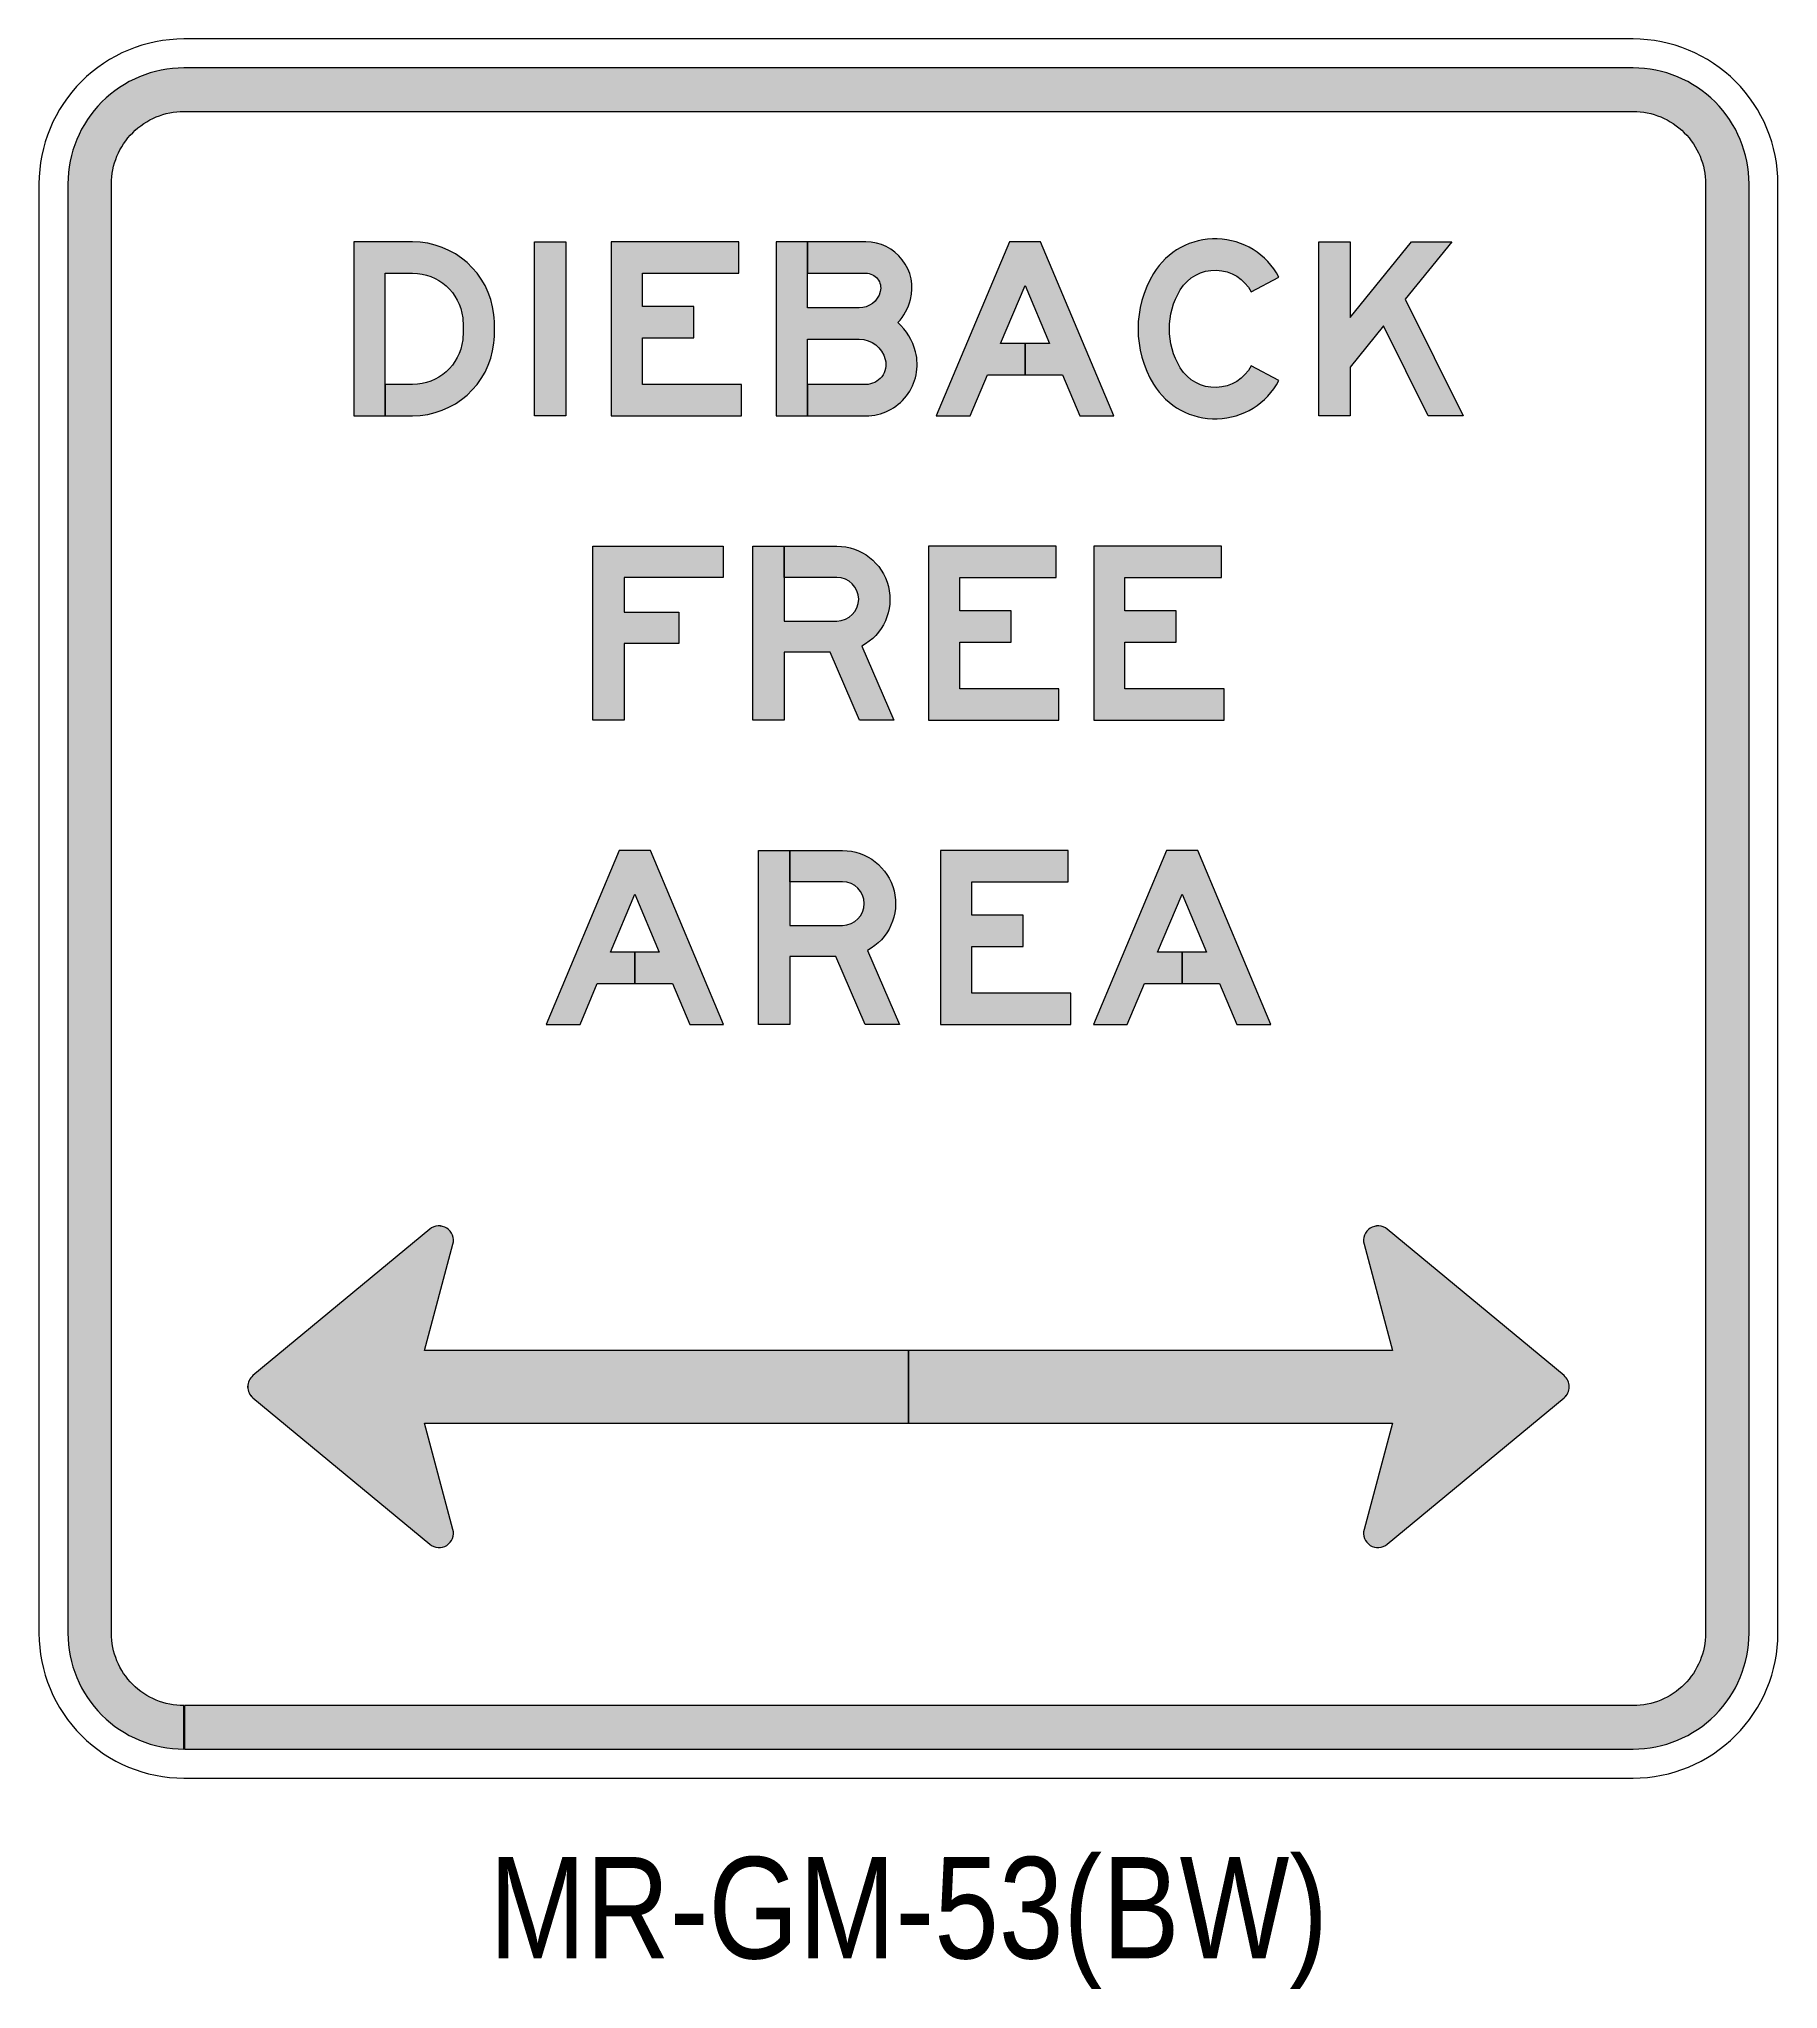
# Model space of a CAD drawing. Header units: millimetres. Extents: x 6523.7 to 6583.7, y 4917.1 to 4984.4.
import ezdxf
from ezdxf.enums import TextEntityAlignment as Align

# ---------------------------------------------------------------- set-up
doc = ezdxf.new("R2010")
doc.units = ezdxf.units.MM
doc.layers.add('GSBWFILL', color=7, linetype='Continuous', lineweight=0)
doc.layers.add('T35', color=3, linetype='Continuous')
doc.styles.add('T35', font='ARIALN.TTF', dxfattribs={"height": 3.5})
doc.styles.add('TSText', font='isocp2.shx')

# ---------------------------------------------------------------- blocks, each defined once
blk = doc.blocks.new('*U23')
at = {"layer": 'GSBWFILL', "transparency": 33554687}
blk.add_hatch(color=256, dxfattribs=at).paths.add_polyline_path([(-249.85, -290), (250, -290, 0.4142136), (290, -250), (290, 250, 0.4142136), (250, 290), (-250, 290, 0.4142136), (-290, 250), (-290, -250, 0.4142136), (-250, -290), (-250, -275, -0.4142136), (-275, -250), (-275, 250, -0.4142136), (-250, 275), (250, 275, -0.4142136), (275, 250), (275, -250, -0.4142136), (250, -275), (-249.85, -275)])
at = {"layer": 'GSBWFILL', "linetype": 'Continuous', "transparency": 33554687}
for points in [[(-250, -300), (250, -300, 0.4142136), (300, -250), (300, 250, 0.4142136), (250, 300), (-250, 300, 0.4142136), (-300, 250), (-300, -250, 0.4142136), (-250, -300)], [(-249.85, -290), (250, -290, 0.4142136), (290, -250), (290, 250, 0.4142136), (250, 290), (-250, 290, 0.4142136), (-290, 250), (-290, -250, 0.4142136), (-250, -290), (-250, -275, -0.4142136), (-275, -250), (-275, 250, -0.4142136), (-250, 275), (250, 275, -0.4142136), (275, 250), (275, -250, -0.4142136), (250, -275), (-249.85, -275), (-249.85, -290)]]:
    blk.add_lwpolyline(points, format="xyb", close=True, dxfattribs=at)
at = {"layer": 'GSBWFILL', "color": 250, "transparency": 33554687, "style": 'TSText'}
for s in ['levels:GSCOLORFILL|GSBWFILL|GSOUTLINE', 'panelStyle:MR-HALF GE6-2.ssm', 'constructPanels:900|600|450', 'chevronShoulderRadius:300.000', 'panelBorderRadius:300.000', 'chevronTipRadius:300.000', 'panelRoundCorners:0', 'constructPanelMode:0', 'panelStation:none', 'panelWidthLock:1', 'panelHeightLock:1', 'heightRounding:2', 'panelName:name', 'panelQuantity:1', 'panelMaterial:0', 'legendMaterial:0', 'panelMounting:1', 'marginAlign:9', 'panelStandard:2', 'widthRounding:2', 'panelSizes:', 'panelShape:0', 'version:2']:
    blk.add_text(s, height=0.001, dxfattribs=at).set_placement((0, 299.998), align=Align.CENTER)
blk = doc.blocks.new('R7-11-1')
at = {"layer": 'GSBWFILL', "transparency": 33554687}
h = blk.add_hatch(color=7, dxfattribs=at)
edge = h.paths.add_edge_path()
edge.add_line((0, -12.5), (167, -12.5))
edge.add_line((167, -12.5), (157.17, -49.2))
edge.add_arc((162, -50.5), 5, 165.00828, 309.6203)
edge.add_line((165.19, -54.35), (226.19, -3.85))
edge.add_arc((223, 0), 5, 309.6203, 410.3797)
edge.add_line((226.19, 3.85), (165.19, 54.35))
edge.add_arc((162, 50.5), 5, 50.3797, 194.99172)
edge.add_line((157.17, 49.2), (167, 12.5))
edge.add_line((167, 12.5), (0, 12.5))
edge.add_line((0, 12.5), (0, -12.5))
edge = h.paths.add_edge_path()
edge.add_line((0, 12.5), (-167, 12.5))
edge.add_line((-167, 12.5), (-157.17, 49.2))
edge.add_arc((-162, 50.5), 5, 345.00828, 489.6203)
edge.add_line((-165.19, 54.35), (-226.19, 3.85))
edge.add_arc((-223, 0), 5, 129.6203, 230.3797)
edge.add_line((-226.19, -3.85), (-165.19, -54.35))
edge.add_arc((-162, -50.5), 5, 230.3797, 374.99172)
edge.add_line((-157.17, -49.2), (-167, -12.5))
edge.add_line((-167, -12.5), (0, -12.5))
edge.add_line((0, -12.5), (0, 12.5))
at = {"layer": 'GSBWFILL', "color": 7, "linetype": 'Continuous', "transparency": 33554687}
for points in [[(0, 12.5), (-167, 12.5), (-157.17, 49.2, 0.73063), (-165.19, 54.35), (-226.19, 3.85, 0.470348), (-226.19, -3.85), (-165.19, -54.35, 0.73063), (-157.17, -49.2), (-167, -12.5), (0, -12.5), (0, 12.5)], [(0, -12.5), (167, -12.5), (157.17, -49.2, 0.73063), (165.19, -54.35), (226.19, -3.85, 0.470348), (226.19, 3.85), (165.19, 54.35, 0.73063), (157.17, 49.2), (167, 12.5), (0, 12.5), (0, -12.5)]]:
    blk.add_lwpolyline(points, format="xyb", close=True, dxfattribs=at)
blk = doc.blocks.new('*U4')
at = {"layer": 'GSBWFILL', "linetype": 'Continuous'}
blk.add_hatch(color=256, dxfattribs=at).paths.add_polyline_path([(36, 164), (67.7, 164, -0.381362), (125.3, 112.6, -0.056786), (125.3, 87.4, -0.381362), (67.7, 36), (36, 36), (36, 0), (67.7, 0, 0.381362), (161.1, 83.4, 0.056786), (161.1, 116.6, 0.381362), (67.7, 200), (0, 200), (0, 0), (36, 0)])
at = {"layer": 'GSBWFILL'}
blk.add_lwpolyline([(36, 0), (67.7, 0, 0.381362), (161.1, 83.4, 0.056786), (161.1, 116.6, 0.381362), (67.7, 200), (0, 200), (0, 0), (36, 0), (36, 164), (67.7, 164, -0.381362), (125.3, 112.6, -0.056786), (125.3, 87.4, -0.381362), (67.7, 36), (36, 36)], format="xyb", close=True, dxfattribs=at)
blk = doc.blocks.new('*U5')
at = {"layer": 'GSBWFILL', "linetype": 'Continuous'}
blk.add_hatch(color=256, dxfattribs=at).paths.add_polyline_path([(0, 0), (36, 0), (36, 200), (0, 200)])
at = {"layer": 'GSBWFILL'}
blk.add_lwpolyline([(0, 0), (0, 200), (36, 200), (36, 0)], close=True, dxfattribs=at)
blk = doc.blocks.new('*U6')
at = {"layer": 'GSBWFILL', "linetype": 'Continuous'}
blk.add_hatch(color=256, dxfattribs=at).paths.add_polyline_path([(0, 200), (0, 0), (150, 0), (150, 36), (36, 36), (36, 89.8), (95, 89.8), (95, 125.8), (36, 125.8), (36, 164), (147, 164), (147, 200)])
at = {"layer": 'GSBWFILL'}
blk.add_lwpolyline([(150, 36), (36, 36), (36, 89.8), (95, 89.8), (95, 125.8), (36, 125.8), (36, 164), (147, 164), (147, 200), (0, 200), (0, 0), (150, 0)], close=True, dxfattribs=at)
blk = doc.blocks.new('*U7')
at = {"layer": 'GSBWFILL', "linetype": 'Continuous'}
blk.add_hatch(color=256, dxfattribs=at).paths.add_polyline_path([(103, 164, -0.490314), (119.5, 142.8, -0.341999), (95.3, 124), (36, 124), (36, 200), (0, 200), (0, 0), (36, 0), (36, 88), (95.3, 88, -0.341999), (125.3, 64.8, -0.490314), (103, 36), (36, 36), (36, 0), (103, 0, 0.490314), (160.1, 73.7, 0.149516), (139.7, 107.2, 0.126379), (154.3, 133.7, 0.490314), (103, 200), (36, 200), (36, 164)])
at = {"layer": 'GSBWFILL'}
blk.add_lwpolyline([(36, 0), (36, 88), (95.3, 88, -0.341999), (125.3, 64.8, -0.490314), (103, 36), (36, 36), (36, 0), (103, 0, 0.490314), (160.1, 73.7, 0.149516), (139.7, 107.2, 0.126379), (154.3, 133.7, 0.490314), (103, 200), (36, 200), (36, 164), (103, 164, -0.490314), (119.5, 142.8, -0.341999), (95.3, 124), (36, 124), (36, 200), (0, 200), (0, 0)], format="xyb", close=True, dxfattribs=at)
blk = doc.blocks.new('*U8')
at = {"layer": 'GSBWFILL', "linetype": 'Continuous'}
blk.add_hatch(color=256, dxfattribs=at).paths.add_polyline_path([(0, 0), (39, 0), (58.8, 47), (102, 47), (102, 83), (73.9, 83), (102, 149.9), (130.1, 83), (102, 83), (102, 47), (145.2, 47), (165, 0), (204, 0), (120, 200), (84, 200)])
at = {"layer": 'GSBWFILL'}
blk.add_lwpolyline([(130.1, 83), (102, 83), (102, 47), (145.2, 47), (165, 0), (204, 0), (120, 200), (84, 200), (0, 0), (39, 0), (58.8, 47), (102, 47), (102, 83), (73.9, 83), (102, 149.9)], close=True, dxfattribs=at)
blk = doc.blocks.new('*U9')
at = {"layer": 'GSBWFILL', "linetype": 'Continuous'}
blk.add_hatch(color=256, dxfattribs=at).paths.add_polyline_path([(17.8, 36.4, 0.581567), (162, 40.5), (130.2, 57.4, -0.581567), (48.6, 55.1, -0.279676), (48.6, 144.9, -0.581567), (130.2, 142.6), (162, 159.5, 0.581567), (17.8, 163.6, 0.279676)])
at = {"layer": 'GSBWFILL'}
blk.add_lwpolyline([(130.2, 57.4, -0.581567), (48.6, 55.1, -0.279676), (48.6, 144.9, -0.581567), (130.2, 142.6), (162, 159.5, 0.581567), (17.8, 163.6, 0.279676), (17.8, 36.4, 0.581567), (162, 40.5)], format="xyb", close=True, dxfattribs=at)
blk = doc.blocks.new('*U10')
at = {"layer": 'GSBWFILL', "linetype": 'Continuous'}
blk.add_hatch(color=256, dxfattribs=at).paths.add_polyline_path([(36, 113.1), (36, 200), (0, 200), (0, 0), (36, 0), (36, 56), (74.4, 103.3), (125.8, 0), (166, 0), (99.4, 134), (153, 200), (106.6, 200)])
at = {"layer": 'GSBWFILL'}
blk.add_lwpolyline([(153, 200), (99.4, 134), (166, 0), (125.8, 0), (74.4, 103.3), (36, 56), (36, 0), (0, 0), (0, 200), (36, 200), (36, 113.1), (106.6, 200)], close=True, dxfattribs=at)
blk = doc.blocks.new('*U3')
at = {"layer": 'GSBWFILL', "color": 28, "true_color": 0x0a0a0a}
for name, p, xscale, yscale, zscale in [('*U9', (270.6, 0), 0.3, 0.3, 0.3), ('*U4', (0, 0), 0.3, 0.3, 0.3), ('*U5', (62.4, 0), 0.2999999999999999, 0.2999999999999999, 0.2999999999999999), ('*U6', (88.8, 0), 0.2999999999999998, 0.2999999999999998, 0.2999999999999998), ('*U7', (145.8, 0), 0.3, 0.3, 0.3), ('*U8', (201, 0), 0.3, 0.3, 0.3), ('*U10', (333, 0), 0.3, 0.3, 0.3)]:
    blk.add_blockref(name, p, dxfattribs=dict(at, xscale=xscale, yscale=yscale, zscale=zscale))
blk = doc.blocks.new('*U2')
at = {"layer": 'GSBWFILL'}
blk.add_blockref('*U3', (0, 0), dxfattribs=at)
blk = doc.blocks.new('*U13')
at = {"layer": 'GSBWFILL', "linetype": 'Continuous'}
blk.add_hatch(color=256, dxfattribs=at).paths.add_polyline_path([(0, 0), (39, 0), (58.8, 47), (102, 47), (102, 83), (73.9, 83), (102, 149.9), (130.1, 83), (102, 83), (102, 47), (145.2, 47), (165, 0), (204, 0), (120, 200), (84, 200)])
at = {"layer": 'GSBWFILL'}
blk.add_lwpolyline([(130.1, 83), (102, 83), (102, 47), (145.2, 47), (165, 0), (204, 0), (120, 200), (84, 200), (0, 0), (39, 0), (58.8, 47), (102, 47), (102, 83), (73.9, 83), (102, 149.9)], close=True, dxfattribs=at)
blk = doc.blocks.new('*U14')
at = {"layer": 'GSBWFILL'}
h = blk.add_hatch(color=256, dxfattribs=at)
edge = h.paths.add_edge_path()
edge.add_line((36, 164), (36, 200))
edge.add_line((36, 200), (96.7, 200))
edge.add_arc((96.7, 139), 61, -62.163, 90, ccw=False)
edge.add_line((125.2, 85.1), (162, 0))
edge.add_line((162, 0), (122.8, 0))
edge.add_line((122.8, 0), (89, 78))
edge.add_line((89, 78), (36, 78))
edge.add_line((36, 78), (36, 0))
edge.add_line((36, 0), (0, 0))
edge.add_line((0, 0), (0, 200))
edge.add_line((0, 200), (36, 200))
edge.add_line((36, 200), (36, 114))
edge.add_line((36, 114), (96.7, 114))
edge.add_arc((96.7, 139), 25, 270, 450)
edge.add_line((96.7, 164), (36, 164))
blk.add_lwpolyline([(36, 164), (36, 200), (96.7, 200, -0.782432), (125.2, 85.1), (162, 0), (122.8, 0), (89, 78), (36, 78), (36, 0), (0, 0), (0, 200), (36, 200), (36, 114), (96.7, 114, 1), (96.7, 164)], format="xyb", close=True, dxfattribs=at)
blk = doc.blocks.new('*U15')
at = {"layer": 'GSBWFILL', "linetype": 'Continuous'}
blk.add_hatch(color=256, dxfattribs=at).paths.add_polyline_path([(0, 200), (0, 0), (150, 0), (150, 36), (36, 36), (36, 89.8), (95, 89.8), (95, 125.8), (36, 125.8), (36, 164), (147, 164), (147, 200)])
at = {"layer": 'GSBWFILL'}
blk.add_lwpolyline([(150, 36), (36, 36), (36, 89.8), (95, 89.8), (95, 125.8), (36, 125.8), (36, 164), (147, 164), (147, 200), (0, 200), (0, 0), (150, 0)], close=True, dxfattribs=at)
blk = doc.blocks.new('*U16')
at = {"layer": 'GSBWFILL', "linetype": 'Continuous'}
blk.add_hatch(color=256, dxfattribs=at).paths.add_polyline_path([(0, 0), (39, 0), (58.8, 47), (102, 47), (102, 83), (73.9, 83), (102, 149.9), (130.1, 83), (102, 83), (102, 47), (145.2, 47), (165, 0), (204, 0), (120, 200), (84, 200)])
at = {"layer": 'GSBWFILL'}
blk.add_lwpolyline([(130.1, 83), (102, 83), (102, 47), (145.2, 47), (165, 0), (204, 0), (120, 200), (84, 200), (0, 0), (39, 0), (58.8, 47), (102, 47), (102, 83), (73.9, 83), (102, 149.9)], close=True, dxfattribs=at)
blk = doc.blocks.new('*U12')
at = {"layer": 'GSBWFILL', "color": 28, "true_color": 0x0a0a0a}
for name, p, xscale, yscale, zscale in [('*U13', (0, 0), 0.3, 0.3, 0.3), ('*U14', (73.24, 0), 0.3000000000396993, 0.3, 0.3000000000396993), ('*U15', (136.01, 0), 0.2999999999999999, 0.2999999999999999, 0.2999999999999999), ('*U16', (188.8, 0), 0.2999999999999999, 0.2999999999999999, 0.2999999999999999)]:
    blk.add_blockref(name, p, dxfattribs=dict(at, xscale=xscale, yscale=yscale, zscale=zscale))
blk = doc.blocks.new('*U11')
at = {"layer": 'GSBWFILL'}
blk.add_blockref('*U12', (-125, 0), dxfattribs=at)
blk = doc.blocks.new('*U19')
at = {"layer": 'GSBWFILL', "linetype": 'Continuous'}
blk.add_hatch(color=256, dxfattribs=at).paths.add_polyline_path([(0, 200), (0, 0), (36, 0), (36, 88), (99, 88), (99, 124), (36, 124), (36, 164), (150, 164), (150, 200)])
at = {"layer": 'GSBWFILL'}
blk.add_lwpolyline([(36, 88), (36, 0), (0, 0), (0, 200), (150, 200), (150, 164), (36, 164), (36, 124), (99, 124), (99, 88)], close=True, dxfattribs=at)
blk = doc.blocks.new('*U20')
at = {"layer": 'GSBWFILL'}
h = blk.add_hatch(color=256, dxfattribs=at)
edge = h.paths.add_edge_path()
edge.add_line((36, 164), (36, 200))
edge.add_line((36, 200), (96.7, 200))
edge.add_arc((96.7, 139), 61, -62.163, 90, ccw=False)
edge.add_line((125.2, 85.1), (162, 0))
edge.add_line((162, 0), (122.8, 0))
edge.add_line((122.8, 0), (89, 78))
edge.add_line((89, 78), (36, 78))
edge.add_line((36, 78), (36, 0))
edge.add_line((36, 0), (0, 0))
edge.add_line((0, 0), (0, 200))
edge.add_line((0, 200), (36, 200))
edge.add_line((36, 200), (36, 114))
edge.add_line((36, 114), (96.7, 114))
edge.add_arc((96.7, 139), 25, 270, 450)
edge.add_line((96.7, 164), (36, 164))
blk.add_lwpolyline([(36, 164), (36, 200), (96.7, 200, -0.782432), (125.2, 85.1), (162, 0), (122.8, 0), (89, 78), (36, 78), (36, 0), (0, 0), (0, 200), (36, 200), (36, 114), (96.7, 114, 1), (96.7, 164)], format="xyb", close=True, dxfattribs=at)
blk = doc.blocks.new('*U21')
at = {"layer": 'GSBWFILL', "linetype": 'Continuous'}
blk.add_hatch(color=256, dxfattribs=at).paths.add_polyline_path([(0, 200), (0, 0), (150, 0), (150, 36), (36, 36), (36, 89.8), (95, 89.8), (95, 125.8), (36, 125.8), (36, 164), (147, 164), (147, 200)])
at = {"layer": 'GSBWFILL'}
blk.add_lwpolyline([(150, 36), (36, 36), (36, 89.8), (95, 89.8), (95, 125.8), (36, 125.8), (36, 164), (147, 164), (147, 200), (0, 200), (0, 0), (150, 0)], close=True, dxfattribs=at)
blk = doc.blocks.new('*U22')
at = {"layer": 'GSBWFILL', "linetype": 'Continuous'}
blk.add_hatch(color=256, dxfattribs=at).paths.add_polyline_path([(0, 200), (0, 0), (150, 0), (150, 36), (36, 36), (36, 89.8), (95, 89.8), (95, 125.8), (36, 125.8), (36, 164), (147, 164), (147, 200)])
at = {"layer": 'GSBWFILL'}
blk.add_lwpolyline([(150, 36), (36, 36), (36, 89.8), (95, 89.8), (95, 125.8), (36, 125.8), (36, 164), (147, 164), (147, 200), (0, 200), (0, 0), (150, 0)], close=True, dxfattribs=at)
blk = doc.blocks.new('*U18')
at = {"layer": 'GSBWFILL', "color": 28, "true_color": 0x0a0a0a, "yscale": 0.3}
for name, p, xscale, zscale in [('*U19', (0, 0), 0.3, 0.3), ('*U20', (55.2, 0), 0.3000000000396995, 0.3000000000396995), ('*U21', (115.8, 0), 0.3, 0.3), ('*U22', (172.8, 0), 0.3, 0.3)]:
    blk.add_blockref(name, p, dxfattribs=dict(at, xscale=xscale, zscale=zscale))
blk = doc.blocks.new('*U17')
at = {"layer": 'GSBWFILL'}
blk.add_blockref('*U18', (-108.9, 0), dxfattribs=at)

msp = doc.modelspace()

# ---------------------------------------------------------------- linework, layer by layer
at = {"layer": 'GSBWFILL', "color": 6, "linetype": 'Continuous', "transparency": 33554687}
msp.add_lwpolyline([(6570.44, 4939.17), (6553.74, 4939.17), (6537.04, 4939.17), (6538.023, 4942.841, 0.73063), (6537.221, 4943.355), (6531.121, 4938.306, 0.470348), (6531.121, 4937.535), (6537.221, 4932.486, 0.73063), (6538.023, 4933), (6537.04, 4936.671), (6553.74, 4936.671), (6570.44, 4936.671), (6569.458, 4933, 0.73063), (6570.259, 4932.486), (6576.359, 4937.535, 0.470348), (6576.359, 4938.306), (6570.259, 4943.355, 0.73063), (6569.458, 4942.841)], format="xyb", close=True, dxfattribs=at)

# ---------------------------------------------------------------- block references
at = {"layer": 'GSBWFILL', "xscale": 0.1, "yscale": 0.1, "zscale": 0.1}
for name, p in [('*U23', (6553.74, 4954.421)), ('*U2', (6534.6, 4971.421)), ('*U17', (6553.74, 4960.921)), ('*U11', (6553.74, 4950.421)), ('R7-11-1', (6553.74, 4937.921))]:
    msp.add_blockref(name, p, dxfattribs=at)

# ---------------------------------------------------------------- texts
at = {"layer": 'T35', "insert": (6553.741, 4919.421), "char_height": 3.5, "width": 18.75499, "attachment_point": 5, "style": 'T35'}
msp.add_mtext('MR-GM-53(BW)', dxfattribs=at)

doc.saveas('drawing.dxf')
